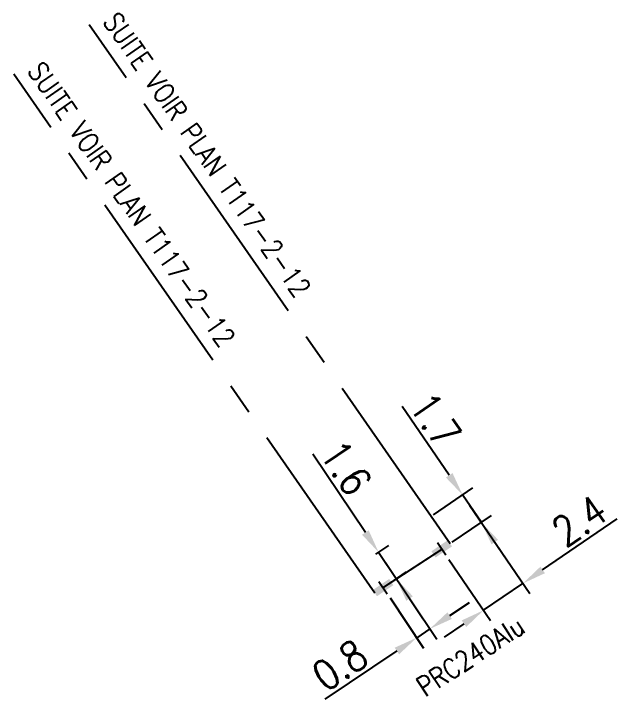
# Model space of a CAD drawing. Header units: millimetres. Extents: x 146000 to 147000, y 142004 to 143004.
# Drawn here: x 146490.43 to 146520.84, y 142655.11 to 142689.63 of the extents above; entities that cross this region are included whole.
import ezdxf
from ezdxf.enums import TextEntityAlignment as Align

# ---------------------------------------------------------------- set-up
doc = ezdxf.new("R2010")
doc.units = ezdxf.units.MM
doc.header["$PDMODE"] = 34
doc.linetypes.add('CENTER2', pattern=[28.575, 19.05, -3.175, 3.175, -3.175])
doc.layers.get('0').update_dxf_attribs({"linetype": 'CONTINUOUS'})
doc.layers.get('Defpoints').update_dxf_attribs({"linetype": 'CONTINUOUS'})
for name, color, linetype in [('M_130', 3, 'M_ST_15'), ('M_300', 7, 'CONTINUOUS'), ('M_930', 7, 'CONTINUOUS')]:
    doc.layers.add(name, color=color, linetype=linetype)
doc.styles.get("Standard").update_dxf_attribs({"font": 'romans.shx', "width": 0.85})
doc.linetypes.add('M_ST_15', pattern='A,5,-0.3,["XX",Standard,S=1,R=0,X=0,Y=-0.5],-2.5', length=7.8)
doc.dimstyles.get("Standard").update_dxf_attribs({"dimtxt": 1.5, "dimasz": 1.2, "dimexe": 0.625, "dimexo": 0.625, "dimgap": 0.25, "dimtad": 1, "dimdec": 1, "dimzin": 0, "dimdsep": 46, "dimtxsty": 'Standard', "dimcen": -0.5, "dimadec": 0, "dimazin": 0, "dimtfac": 1, "dimtdec": 1, "dimtmove": 0, "dimatfit": 3, "dimfxl": 0, "dimtolj": 1, "dimtzin": 0, "dimarcsym": 0})

# ---------------------------------------------------------------- blocks, each defined once
blk = doc.blocks.new('*D139')
at = {"layer": 'Defpoints', "color": 0, "linetype": 'Continuous', "transparency": 16777216}
for p in [(146508.818, 142662.507), (146509.044, 142660.732), (146511.399, 142658.652)]:
    blk.add_point(p, dxfattribs=at)
at = {"layer": 'M_300', "color": 0, "linetype": 'Continuous', "lineweight": -2, "transparency": 16777216}
for p, q in [((146509.166, 142661.987), (146511.747, 142658.132)), ((146509.391, 142660.213), (146511.082, 142657.687)), ((146512.396, 142659.319), (146513.393, 142659.987)), ((146511.399, 142658.652), (146510.734, 142658.207)), ((146509.737, 142657.539), (146506.105, 142655.107))]:
    blk.add_line(p, q, dxfattribs=at)
at = {"layer": 'M_300', "color": 0, "linetype": 'Continuous', "transparency": 16777216}
for points in [[(146512.285, 142659.486), (146512.507, 142659.153), (146511.399, 142658.652)], [(146509.626, 142657.705), (146509.848, 142657.373), (146510.734, 142658.207)]]:
    blk.add_solid(points, dxfattribs=at)
at = {"layer": 'M_300', "color": 0, "linetype": 'Continuous', "transparency": 16777216, "insert": (146506.866, 142656.82), "char_height": 1.5, "attachment_point": 5, "rotation": 33.8047}
blk.add_mtext('\\A1;0.8', dxfattribs=at)
blk = doc.blocks.new('*D140')
at = {"layer": 'Defpoints', "color": 0, "linetype": 'Continuous', "transparency": 16777216}
for p in [(146508.818, 142662.507), (146508.153, 142662.061), (146509.044, 142660.732)]:
    blk.add_point(p, dxfattribs=at)
at = {"layer": 'M_300', "color": 0, "linetype": 'Continuous', "lineweight": -2, "transparency": 16777216}
for p, q in [((146508.15, 142663.504), (146505.506, 142667.453)), ((146508.673, 142662.409), (146509.337, 142662.854)), ((146509.708, 142661.177), (146508.818, 142662.507)), ((146509.563, 142661.08), (146510.228, 142661.525)), ((146510.376, 142660.18), (146511.044, 142659.183))]:
    blk.add_line(p, q, dxfattribs=at)
at = {"layer": 'M_300', "color": 0, "linetype": 'Continuous', "transparency": 16777216}
for points in [[(146508.317, 142663.615), (146507.984, 142663.392), (146508.818, 142662.507)], [(146510.542, 142660.291), (146510.21, 142660.069), (146509.708, 142661.177)]]:
    blk.add_solid(points, dxfattribs=at)
at = {"layer": 'M_300', "color": 0, "linetype": 'Continuous', "transparency": 16777216, "insert": (146507.168, 142666.768), "char_height": 1.5, "attachment_point": 5, "rotation": 303.8047}
blk.add_mtext('\\A1;1.6', dxfattribs=at)
blk = doc.blocks.new('*D141')
at = {"layer": 'Defpoints', "color": 0, "linetype": 'Continuous', "transparency": 16777216}
for p in [(146513.05, 142665.395), (146512.009, 142662.663), (146516.089, 142660.944)]:
    blk.add_point(p, dxfattribs=at)
at = {"layer": 'M_300', "color": 0, "linetype": 'Continuous', "lineweight": -2, "transparency": 16777216}
for p, q in [((146513.402, 142664.879), (146516.441, 142660.428)), ((146517.08, 142661.62), (146520.84, 142664.187)), ((146512.362, 142662.147), (146514.459, 142659.075)), ((146514.107, 142659.591), (146516.089, 142660.944)), ((146513.116, 142658.914), (146512.124, 142658.238))]:
    blk.add_line(p, q, dxfattribs=at)
at = {"layer": 'M_300', "color": 0, "linetype": 'Continuous', "transparency": 16777216}
for points in [[(146516.967, 142661.786), (146517.193, 142661.455), (146516.089, 142660.944)], [(146513.003, 142659.079), (146513.228, 142658.749), (146514.107, 142659.591)]]:
    blk.add_solid(points, dxfattribs=at)
at = {"layer": 'M_300', "color": 0, "linetype": 'Continuous', "transparency": 16777216, "insert": (146518.941, 142664.102), "char_height": 1.5, "attachment_point": 5, "rotation": 34.3198}
blk.add_mtext('\\A1;2.4', dxfattribs=at)
blk = doc.blocks.new('*D142')
at = {"layer": 'Defpoints', "color": 0, "linetype": 'Continuous', "transparency": 16777216}
for p in [(146513.05, 142665.395), (146511.068, 142664.042), (146512.009, 142662.663)]:
    blk.add_point(p, dxfattribs=at)
at = {"layer": 'M_300', "color": 0, "linetype": 'Continuous', "lineweight": -2, "transparency": 16777216}
for p, q in [((146512.373, 142666.387), (146510.011, 142669.846)), ((146511.584, 142664.395), (146513.566, 142665.748)), ((146513.991, 142664.016), (146513.05, 142665.395)), ((146512.525, 142663.015), (146514.508, 142664.369)), ((146514.668, 142663.025), (146515.345, 142662.034))]:
    blk.add_line(p, q, dxfattribs=at)
at = {"layer": 'M_300', "color": 0, "linetype": 'Continuous', "transparency": 16777216}
for points in [[(146512.539, 142666.499), (146512.208, 142666.274), (146513.05, 142665.395)], [(146514.833, 142663.138), (146514.503, 142662.912), (146513.991, 142664.016)]]:
    blk.add_solid(points, dxfattribs=at)
at = {"layer": 'M_300', "color": 0, "linetype": 'Continuous', "transparency": 16777216, "insert": (146511.68, 142669.176), "char_height": 1.5, "attachment_point": 5, "rotation": 304.3198}
blk.add_mtext('\\A1;1.7', dxfattribs=at)
blk = doc.blocks.new('M_300_04')
at = {"color": 0, "linetype": 'Continuous'}
blk.add_line((0, 0.375), (0, -0.375), dxfattribs=at)
blk.add_solid([(-0.5, 0.188), (-0.5, -0.188), (0.5, 0.188), (0.5, -0.188)], dxfattribs=at)
at = {"color": 0, "linetype": 'Continuous', "width": 0.75, "flags": 3}
for tag, p in [('DEF_LEG', (0, -5)), ('DEF_COUP', (0.023, -7.005)), ('DEF_TYPE', (0, -9))]:
    blk.add_attdef(tag, text='', height=1.2, dxfattribs=at).set_placement(p, align=Align.MIDDLE)

msp = doc.modelspace()

# ---------------------------------------------------------------- linework, layer by layer
at = {"layer": 'M_130', "const_width": 0.1, "flags": 128}
msp.add_lwpolyline([(146509.044, 142660.732), (146512.009, 142662.663)], dxfattribs=at)
at = {"layer": 'M_930', "color": 7, "linetype": 'CENTER2', "ltscale": 0.5, "flags": 128}
for points in [[(146512.424, 142662.942), (146494.233, 142689.078)], [(146508.625, 142660.452), (146490.434, 142686.587)]]:
    msp.add_lwpolyline(points, dxfattribs=at)

# ---------------------------------------------------------------- block references
at = {"layer": 'M_300', "rotation": 33.98330123930151}
for p in [(146511.995, 142662.684), (146509.04, 142660.731)]:
    msp.add_blockref('M_300_04', p, dxfattribs=at)

# ---------------------------------------------------------------- texts
at = {"layer": 'M_130', "linetype": 'Continuous', "width": 0.85}
msp.add_text('PRC240Alu', height=1, rotation=33.069, dxfattribs=at).set_placement((146511.152, 142655.196))
at = {"layer": 'M_930', "color": 7, "linetype": 'Continuous', "width": 0.85}
for p in [(146494.889, 142689.23), (146491.09, 142686.739)]:
    msp.add_text('SUITE VOIR PLAN T117-2-12', height=1, rotation=304.8819, dxfattribs=at).set_placement(p)

# ---------------------------------------------------------------- dimensions: what is measured, and where the dimension line sits
at = {"layer": 'M_300', "linetype": 'Continuous'}
for base, p1, p2, angle, picture, middle in [((146513.05, 142665.395), (146512.009, 142662.663), (146511.068, 142664.042), 304.3198, '*D142', (146510.854, 142668.612)), ((146508.818, 142662.507), (146509.044, 142660.732), (146508.153, 142662.061), 303.8047, '*D140', (146506.337, 142666.212)), ((146516.089, 142660.944), (146512.009, 142662.663), (146513.05, 142665.395), 214.3198, '*D141', (146519.505, 142663.276)), ((146511.399, 142658.652), (146509.044, 142660.732), (146508.818, 142662.507), 213.8047, '*D139', (146507.422, 142655.989))]:
    dim = msp.add_linear_dim(base=base, p1=p1, p2=p2, angle=angle, dimstyle='Standard', override={"dimatfit": 0}, dxfattribs=at)
    dim.commit()
    dim.dimension.update_dxf_attribs({"geometry": picture, "text_midpoint": middle, "dimtype": 160})

doc.saveas('drawing.dxf')
